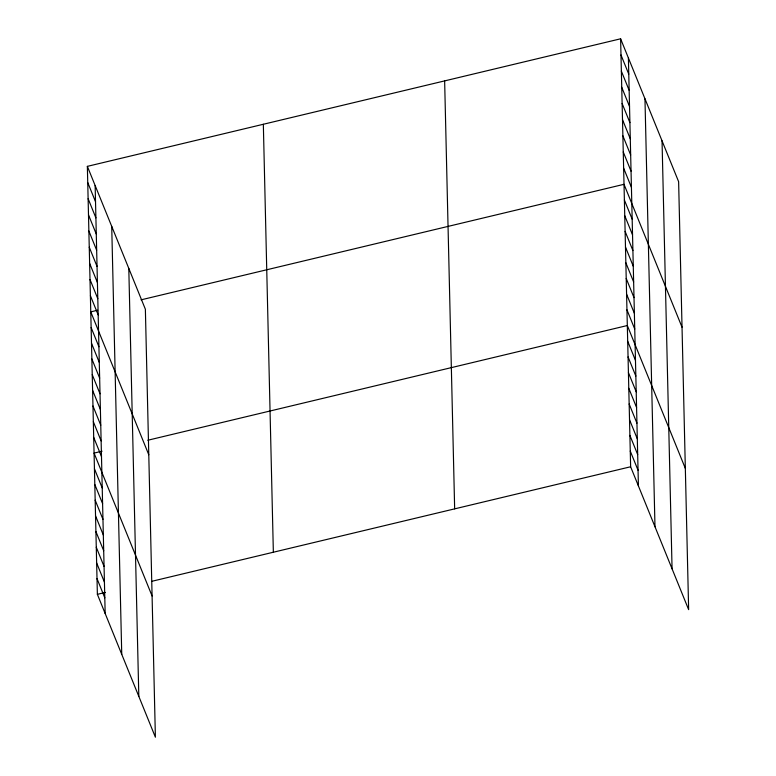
<?xml version="1.0" encoding="UTF-8"?>
<svg xmlns="http://www.w3.org/2000/svg" width="776" height="776" viewBox="0 0 776 776"><rect width="100%" height="100%" fill="white"/><g stroke="black" fill="none" stroke-linecap="round" stroke-linejoin="round"><path stroke-width="1.16" d="M87.358 166.365L145.374 309.236L155.394 737.2L97.378 594.329L87.358 166.365L620.606 38.8L678.622 181.671L688.642 609.635L630.626 466.764L620.606 38.8M97.621 310.235L90.773 311.874L148.779 454.746M141.048 299.846L624.011 184.31L682.026 327.181M102.073 451.186L94.071 453.106L152.086 595.968M147.779 440.254L627.318 325.532L685.334 468.403M97.378 594.329L105.381 592.418M152.232 581.205L630.626 466.764M620.984 54.97L628.773 74.147M621.363 71.14L629.152 90.317M621.741 87.3L629.53 106.477M622.119 103.47L629.908 122.647M622.497 119.64L630.287 138.817M622.876 135.81L630.665 154.987M623.254 151.97L631.043 171.147M623.632 168.14L631.422 187.317M624.379 200.004L632.168 219.181M624.748 215.689L632.537 234.866M625.116 231.384L632.906 250.561M625.485 247.078L633.264 266.255M625.854 262.773L633.633 281.95M626.213 278.458L634.002 297.635M626.581 294.152L634.37 313.329M626.95 309.847L634.739 329.024M627.687 341.227L635.476 360.404M628.056 356.921L635.845 376.098M628.424 372.616L636.204 391.793M628.793 388.301L636.572 407.478M629.152 403.995L636.941 423.172M629.52 419.69L637.309 438.867M629.889 435.385L637.678 454.561M630.257 451.069L638.047 470.246M87.737 182.535L95.526 201.711M88.115 198.704L95.904 217.881M88.493 214.865L96.282 234.042M88.871 231.035L96.66 250.211M89.25 247.204L97.039 266.381M89.638 263.374L97.417 282.551M90.016 279.535L97.795 298.712M90.394 295.704L98.174 314.881M91.132 327.569L98.921 346.746M91.5 343.254L99.289 362.431M91.869 358.949L99.658 378.125M92.237 374.643L100.026 393.82M92.606 390.338L100.395 409.515M92.974 406.023L100.764 425.2M93.343 421.717L101.123 440.894M93.712 437.412L101.491 456.589M94.439 468.791L102.228 487.968M94.808 484.486L102.597 503.663M95.176 500.18L102.966 519.357M95.545 515.865L103.334 535.052M95.914 531.56L103.703 550.737M96.282 547.255L104.062 566.432M96.651 562.949L104.43 582.126M97.01 578.634L104.799 597.811M662.044 140.854L672.064 568.818M644.963 98.794L654.983 526.758M628.395 57.977L638.415 485.941M444.638 80.898L454.658 508.862M263.336 124.267L273.356 552.231M128.797 268.418L138.817 696.382M111.725 226.359L121.745 654.323M95.147 185.542L105.167 613.506"/></g></svg>
